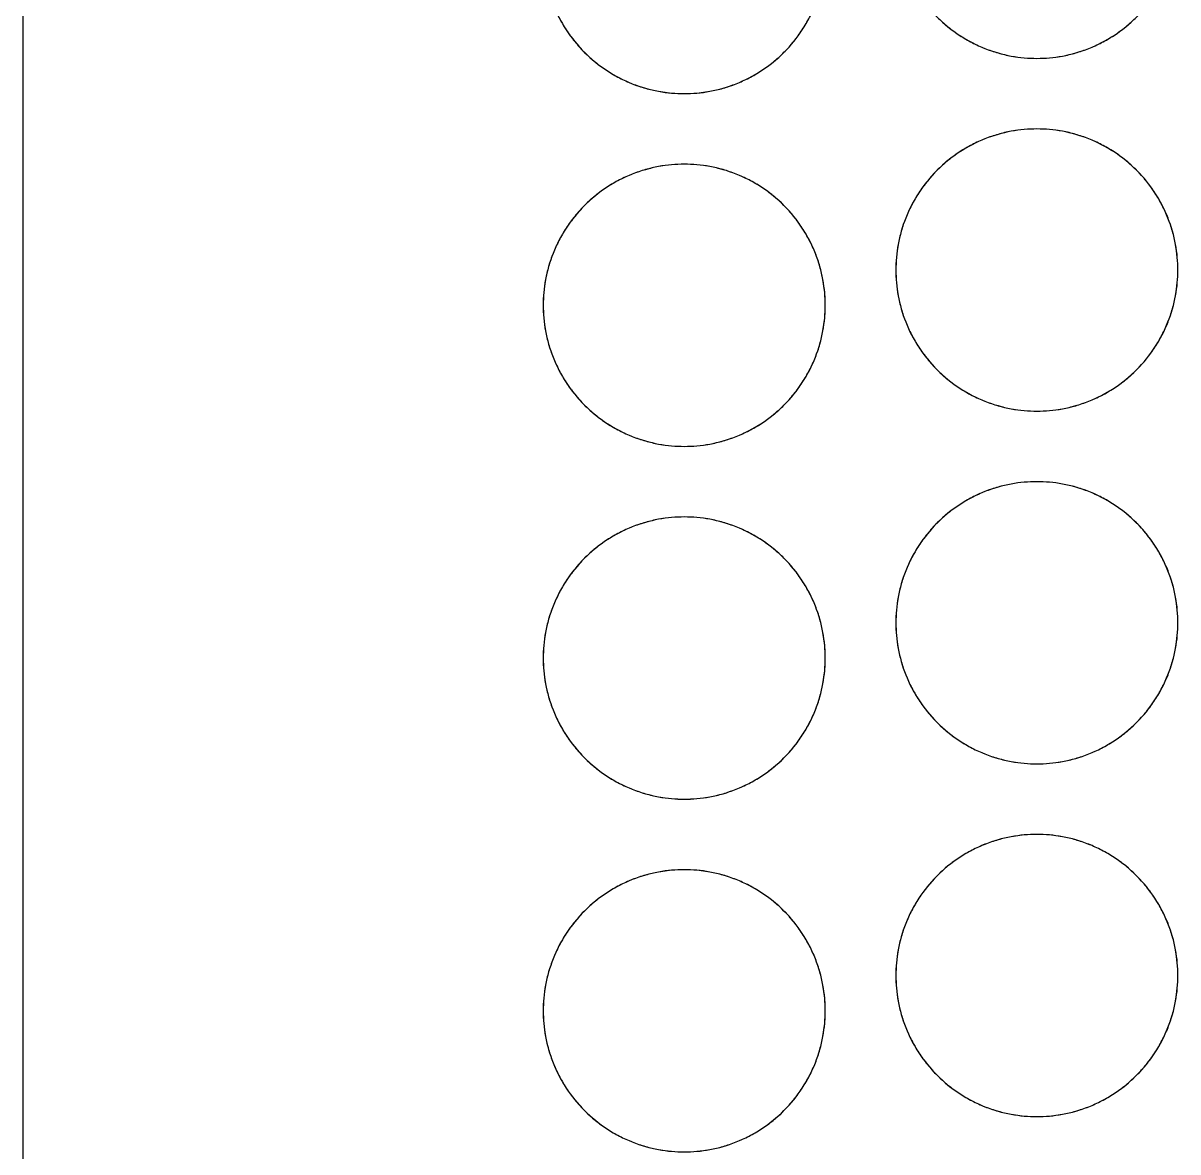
# Model space of a CAD drawing. Extents: x 85 to 185, y 98 to 200.
# Drawn here: x 85 to 111.2, y 148.8 to 174.4 of the extents above; entities that cross this region are included whole.
import ezdxf

# ---------------------------------------------------------------- set-up
doc = ezdxf.new("R2010")
doc.units = 0
doc.header["$MEASUREMENT"] = 0
doc.layers.get('0').update_dxf_attribs({"linetype": 'CONTINUOUS'})

msp = doc.modelspace()

# ---------------------------------------------------------------- linework, layer by layer
for points in [[(85, 100), (85, 200), (96.8, 200)], [(97.196, 174.459), (97.236, 174.388), (97.278, 174.318), (97.322, 174.249), (97.367, 174.181), (97.415, 174.114), (97.464, 174.048), (97.516, 173.983), (97.569, 173.92), (97.623, 173.857), (97.679, 173.797), (97.737, 173.737), (97.797, 173.679), (97.857, 173.623), (97.92, 173.569), (97.983, 173.516), (98.048, 173.464), (98.114, 173.415), (98.181, 173.367), (98.249, 173.322), (98.318, 173.278), (98.388, 173.236), (98.459, 173.196), (98.53, 173.157), (98.602, 173.121), (98.675, 173.087), (98.748, 173.055), (98.822, 173.025), (98.896, 172.996), (98.97, 172.97), (99.045, 172.946), (99.119, 172.924), (99.194, 172.903), (99.269, 172.885), (99.343, 172.868), (99.418, 172.853), (99.566, 172.83), (99.712, 172.813), (99.857, 172.803), (100, 172.8), (100.143, 172.803), (100.288, 172.813), (100.434, 172.83), (100.582, 172.853), (100.657, 172.868), (100.731, 172.885), (100.806, 172.903), (100.881, 172.924), (100.955, 172.946), (101.03, 172.97), (101.104, 172.996), (101.178, 173.025), (101.252, 173.055), (101.325, 173.087), (101.398, 173.121), (101.47, 173.157), (101.541, 173.196), (101.612, 173.236), (101.682, 173.278), (101.751, 173.322), (101.819, 173.367), (101.886, 173.415), (101.952, 173.464), (102.017, 173.516), (102.08, 173.569), (102.143, 173.623), (102.203, 173.679), (102.263, 173.737), (102.321, 173.797), (102.377, 173.857), (102.431, 173.92), (102.484, 173.983), (102.536, 174.048), (102.585, 174.114), (102.633, 174.181), (102.678, 174.249), (102.722, 174.318), (102.764, 174.388), (102.804, 174.459)], [(105.857, 174.423), (105.92, 174.369), (105.983, 174.316), (106.048, 174.264), (106.114, 174.215), (106.181, 174.167), (106.249, 174.122), (106.318, 174.078), (106.388, 174.036), (106.459, 173.996), (106.53, 173.957), (106.602, 173.921), (106.675, 173.887), (106.748, 173.855), (106.822, 173.825), (106.896, 173.796), (106.97, 173.77), (107.045, 173.746), (107.119, 173.724), (107.194, 173.703), (107.269, 173.685), (107.343, 173.668), (107.418, 173.653), (107.566, 173.63), (107.712, 173.613), (107.857, 173.603), (108, 173.6), (108.143, 173.603), (108.288, 173.613), (108.434, 173.63), (108.582, 173.653), (108.657, 173.668), (108.731, 173.685), (108.806, 173.703), (108.881, 173.724), (108.955, 173.746), (109.03, 173.77), (109.104, 173.796), (109.178, 173.825), (109.252, 173.855), (109.325, 173.887), (109.398, 173.921), (109.47, 173.957), (109.541, 173.996), (109.612, 174.036), (109.682, 174.078), (109.751, 174.122), (109.819, 174.167), (109.886, 174.215), (109.952, 174.264), (110.017, 174.316), (110.08, 174.369), (110.143, 174.423)]]:
    msp.add_lwpolyline(points)
for points in [[(111.2, 168.8), (111.197, 168.943), (111.187, 169.088), (111.17, 169.234), (111.147, 169.382), (111.132, 169.457), (111.115, 169.531), (111.097, 169.606), (111.076, 169.681), (111.054, 169.755), (111.03, 169.83), (111.004, 169.904), (110.975, 169.978), (110.945, 170.052), (110.913, 170.125), (110.879, 170.198), (110.843, 170.27), (110.804, 170.341), (110.764, 170.412), (110.722, 170.482), (110.678, 170.551), (110.633, 170.619), (110.585, 170.686), (110.536, 170.752), (110.484, 170.817), (110.431, 170.88), (110.377, 170.943), (110.321, 171.003), (110.263, 171.063), (110.203, 171.121), (110.143, 171.177), (110.08, 171.231), (110.017, 171.284), (109.952, 171.336), (109.886, 171.385), (109.819, 171.433), (109.751, 171.478), (109.682, 171.522), (109.612, 171.564), (109.541, 171.604), (109.47, 171.643), (109.398, 171.679), (109.325, 171.713), (109.252, 171.745), (109.178, 171.775), (109.104, 171.804), (109.03, 171.83), (108.955, 171.854), (108.881, 171.876), (108.806, 171.897), (108.731, 171.915), (108.657, 171.932), (108.582, 171.947), (108.434, 171.97), (108.288, 171.987), (108.143, 171.997), (108, 172), (107.857, 171.997), (107.712, 171.987), (107.566, 171.97), (107.418, 171.947), (107.343, 171.932), (107.269, 171.915), (107.194, 171.897), (107.119, 171.876), (107.045, 171.854), (106.97, 171.83), (106.896, 171.804), (106.822, 171.775), (106.748, 171.745), (106.675, 171.713), (106.602, 171.679), (106.53, 171.643), (106.459, 171.604), (106.388, 171.564), (106.318, 171.522), (106.249, 171.478), (106.181, 171.433), (106.114, 171.385), (106.048, 171.336), (105.983, 171.284), (105.92, 171.231), (105.857, 171.177), (105.797, 171.121), (105.737, 171.063), (105.679, 171.003), (105.623, 170.943), (105.569, 170.88), (105.516, 170.817), (105.464, 170.752), (105.415, 170.686), (105.367, 170.619), (105.322, 170.551), (105.278, 170.482), (105.236, 170.412), (105.196, 170.341), (105.157, 170.27), (105.121, 170.198), (105.087, 170.125), (105.055, 170.052), (105.025, 169.978), (104.996, 169.904), (104.97, 169.83), (104.946, 169.755), (104.924, 169.681), (104.903, 169.606), (104.885, 169.531), (104.868, 169.457), (104.853, 169.382), (104.83, 169.234), (104.813, 169.088), (104.803, 168.943), (104.8, 168.8), (104.803, 168.657), (104.813, 168.512), (104.83, 168.366), (104.853, 168.218), (104.868, 168.143), (104.885, 168.069), (104.903, 167.994), (104.924, 167.919), (104.946, 167.845), (104.97, 167.77), (104.996, 167.696), (105.025, 167.622), (105.055, 167.548), (105.087, 167.475), (105.121, 167.402), (105.157, 167.33), (105.196, 167.259), (105.236, 167.188), (105.278, 167.118), (105.322, 167.049), (105.367, 166.981), (105.415, 166.914), (105.464, 166.848), (105.516, 166.783), (105.569, 166.72), (105.623, 166.657), (105.679, 166.597), (105.737, 166.537), (105.797, 166.479), (105.857, 166.423), (105.92, 166.369), (105.983, 166.316), (106.048, 166.264), (106.114, 166.215), (106.181, 166.167), (106.249, 166.122), (106.318, 166.078), (106.388, 166.036), (106.459, 165.996), (106.53, 165.957), (106.602, 165.921), (106.675, 165.887), (106.748, 165.855), (106.822, 165.825), (106.896, 165.796), (106.97, 165.77), (107.045, 165.746), (107.119, 165.724), (107.194, 165.703), (107.269, 165.685), (107.343, 165.668), (107.418, 165.653), (107.566, 165.63), (107.712, 165.613), (107.857, 165.603), (108, 165.6), (108.143, 165.603), (108.288, 165.613), (108.434, 165.63), (108.582, 165.653), (108.657, 165.668), (108.731, 165.685), (108.806, 165.703), (108.881, 165.724), (108.955, 165.746), (109.03, 165.77), (109.104, 165.796), (109.178, 165.825), (109.252, 165.855), (109.325, 165.887), (109.398, 165.921), (109.47, 165.957), (109.541, 165.996), (109.612, 166.036), (109.682, 166.078), (109.751, 166.122), (109.819, 166.167), (109.886, 166.215), (109.952, 166.264), (110.017, 166.316), (110.08, 166.369), (110.143, 166.423), (110.203, 166.479), (110.263, 166.537), (110.321, 166.597), (110.377, 166.657), (110.431, 166.72), (110.484, 166.783), (110.536, 166.848), (110.585, 166.914), (110.633, 166.981), (110.678, 167.049), (110.722, 167.118), (110.764, 167.188), (110.804, 167.259), (110.843, 167.33), (110.879, 167.402), (110.913, 167.475), (110.945, 167.548), (110.975, 167.622), (111.004, 167.696), (111.03, 167.77), (111.054, 167.845), (111.076, 167.919), (111.097, 167.994), (111.115, 168.069), (111.132, 168.143), (111.147, 168.218), (111.17, 168.366), (111.187, 168.512), (111.197, 168.657), (111.2, 168.8)], [(103.2, 168), (103.197, 168.143), (103.187, 168.288), (103.17, 168.434), (103.147, 168.582), (103.132, 168.657), (103.115, 168.731), (103.097, 168.806), (103.076, 168.881), (103.054, 168.955), (103.03, 169.03), (103.004, 169.104), (102.975, 169.178), (102.945, 169.252), (102.913, 169.325), (102.879, 169.398), (102.843, 169.47), (102.804, 169.541), (102.764, 169.612), (102.722, 169.682), (102.678, 169.751), (102.633, 169.819), (102.585, 169.886), (102.536, 169.952), (102.484, 170.017), (102.431, 170.08), (102.377, 170.143), (102.321, 170.203), (102.263, 170.263), (102.203, 170.321), (102.143, 170.377), (102.08, 170.431), (102.017, 170.484), (101.952, 170.536), (101.886, 170.585), (101.819, 170.633), (101.751, 170.678), (101.682, 170.722), (101.612, 170.764), (101.541, 170.804), (101.47, 170.843), (101.398, 170.879), (101.325, 170.913), (101.252, 170.945), (101.178, 170.975), (101.104, 171.004), (101.03, 171.03), (100.955, 171.054), (100.881, 171.076), (100.806, 171.097), (100.731, 171.115), (100.657, 171.132), (100.582, 171.147), (100.434, 171.17), (100.288, 171.187), (100.143, 171.197), (100, 171.2), (99.857, 171.197), (99.712, 171.187), (99.566, 171.17), (99.418, 171.147), (99.343, 171.132), (99.269, 171.115), (99.194, 171.097), (99.119, 171.076), (99.045, 171.054), (98.97, 171.03), (98.896, 171.004), (98.822, 170.975), (98.748, 170.945), (98.675, 170.913), (98.602, 170.879), (98.53, 170.843), (98.459, 170.804), (98.388, 170.764), (98.318, 170.722), (98.249, 170.678), (98.181, 170.633), (98.114, 170.585), (98.048, 170.536), (97.983, 170.484), (97.92, 170.431), (97.857, 170.377), (97.797, 170.321), (97.737, 170.263), (97.679, 170.203), (97.623, 170.143), (97.569, 170.08), (97.516, 170.017), (97.464, 169.952), (97.415, 169.886), (97.367, 169.819), (97.322, 169.751), (97.278, 169.682), (97.236, 169.612), (97.196, 169.541), (97.157, 169.47), (97.121, 169.398), (97.087, 169.325), (97.055, 169.252), (97.025, 169.178), (96.996, 169.104), (96.97, 169.03), (96.946, 168.955), (96.924, 168.881), (96.903, 168.806), (96.885, 168.731), (96.868, 168.657), (96.853, 168.582), (96.83, 168.434), (96.813, 168.288), (96.803, 168.143), (96.8, 168), (96.803, 167.857), (96.813, 167.712), (96.83, 167.566), (96.853, 167.418), (96.868, 167.343), (96.885, 167.269), (96.903, 167.194), (96.924, 167.119), (96.946, 167.045), (96.97, 166.97), (96.996, 166.896), (97.025, 166.822), (97.055, 166.748), (97.087, 166.675), (97.121, 166.602), (97.157, 166.53), (97.196, 166.459), (97.236, 166.388), (97.278, 166.318), (97.322, 166.249), (97.367, 166.181), (97.415, 166.114), (97.464, 166.048), (97.516, 165.983), (97.569, 165.92), (97.623, 165.857), (97.679, 165.797), (97.737, 165.737), (97.797, 165.679), (97.857, 165.623), (97.92, 165.569), (97.983, 165.516), (98.048, 165.464), (98.114, 165.415), (98.181, 165.367), (98.249, 165.322), (98.318, 165.278), (98.388, 165.236), (98.459, 165.196), (98.53, 165.157), (98.602, 165.121), (98.675, 165.087), (98.748, 165.055), (98.822, 165.025), (98.896, 164.996), (98.97, 164.97), (99.045, 164.946), (99.119, 164.924), (99.194, 164.903), (99.269, 164.885), (99.343, 164.868), (99.418, 164.853), (99.566, 164.83), (99.712, 164.813), (99.857, 164.803), (100, 164.8), (100.143, 164.803), (100.288, 164.813), (100.434, 164.83), (100.582, 164.853), (100.657, 164.868), (100.731, 164.885), (100.806, 164.903), (100.881, 164.924), (100.955, 164.946), (101.03, 164.97), (101.104, 164.996), (101.178, 165.025), (101.252, 165.055), (101.325, 165.087), (101.398, 165.121), (101.47, 165.157), (101.541, 165.196), (101.612, 165.236), (101.682, 165.278), (101.751, 165.322), (101.819, 165.367), (101.886, 165.415), (101.952, 165.464), (102.017, 165.516), (102.08, 165.569), (102.143, 165.623), (102.203, 165.679), (102.263, 165.737), (102.321, 165.797), (102.377, 165.857), (102.431, 165.92), (102.484, 165.983), (102.536, 166.048), (102.585, 166.114), (102.633, 166.181), (102.678, 166.249), (102.722, 166.318), (102.764, 166.388), (102.804, 166.459), (102.843, 166.53), (102.879, 166.602), (102.913, 166.675), (102.945, 166.748), (102.975, 166.822), (103.004, 166.896), (103.03, 166.97), (103.054, 167.045), (103.076, 167.119), (103.097, 167.194), (103.115, 167.269), (103.132, 167.343), (103.147, 167.418), (103.17, 167.566), (103.187, 167.712), (103.197, 167.857), (103.2, 168)], [(111.2, 160.8), (111.197, 160.943), (111.187, 161.088), (111.17, 161.234), (111.147, 161.382), (111.132, 161.457), (111.115, 161.531), (111.097, 161.606), (111.076, 161.681), (111.054, 161.755), (111.03, 161.83), (111.004, 161.904), (110.975, 161.978), (110.945, 162.052), (110.913, 162.125), (110.879, 162.198), (110.843, 162.27), (110.804, 162.341), (110.764, 162.412), (110.722, 162.482), (110.678, 162.551), (110.633, 162.619), (110.585, 162.686), (110.536, 162.752), (110.484, 162.817), (110.431, 162.88), (110.377, 162.943), (110.321, 163.003), (110.263, 163.063), (110.203, 163.121), (110.143, 163.177), (110.08, 163.231), (110.017, 163.284), (109.952, 163.336), (109.886, 163.385), (109.819, 163.433), (109.751, 163.478), (109.682, 163.522), (109.612, 163.564), (109.541, 163.604), (109.47, 163.643), (109.398, 163.679), (109.325, 163.713), (109.252, 163.745), (109.178, 163.775), (109.104, 163.804), (109.03, 163.83), (108.955, 163.854), (108.881, 163.876), (108.806, 163.897), (108.731, 163.915), (108.657, 163.932), (108.582, 163.947), (108.434, 163.97), (108.288, 163.987), (108.143, 163.997), (108, 164), (107.857, 163.997), (107.712, 163.987), (107.566, 163.97), (107.418, 163.947), (107.343, 163.932), (107.269, 163.915), (107.194, 163.897), (107.119, 163.876), (107.045, 163.854), (106.97, 163.83), (106.896, 163.804), (106.822, 163.775), (106.748, 163.745), (106.675, 163.713), (106.602, 163.679), (106.53, 163.643), (106.459, 163.604), (106.388, 163.564), (106.318, 163.522), (106.249, 163.478), (106.181, 163.433), (106.114, 163.385), (106.048, 163.336), (105.983, 163.284), (105.92, 163.231), (105.857, 163.177), (105.797, 163.121), (105.737, 163.063), (105.679, 163.003), (105.623, 162.943), (105.569, 162.88), (105.516, 162.817), (105.464, 162.752), (105.415, 162.686), (105.367, 162.619), (105.322, 162.551), (105.278, 162.482), (105.236, 162.412), (105.196, 162.341), (105.157, 162.27), (105.121, 162.198), (105.087, 162.125), (105.055, 162.052), (105.025, 161.978), (104.996, 161.904), (104.97, 161.83), (104.946, 161.755), (104.924, 161.681), (104.903, 161.606), (104.885, 161.531), (104.868, 161.457), (104.853, 161.382), (104.83, 161.234), (104.813, 161.088), (104.803, 160.943), (104.8, 160.8), (104.803, 160.657), (104.813, 160.512), (104.83, 160.366), (104.853, 160.218), (104.868, 160.143), (104.885, 160.069), (104.903, 159.994), (104.924, 159.919), (104.946, 159.845), (104.97, 159.77), (104.996, 159.696), (105.025, 159.622), (105.055, 159.548), (105.087, 159.475), (105.121, 159.402), (105.157, 159.33), (105.196, 159.259), (105.236, 159.188), (105.278, 159.118), (105.322, 159.049), (105.367, 158.981), (105.415, 158.914), (105.464, 158.848), (105.516, 158.783), (105.569, 158.72), (105.623, 158.657), (105.679, 158.597), (105.737, 158.537), (105.797, 158.479), (105.857, 158.423), (105.92, 158.369), (105.983, 158.316), (106.048, 158.264), (106.114, 158.215), (106.181, 158.167), (106.249, 158.122), (106.318, 158.078), (106.388, 158.036), (106.459, 157.996), (106.53, 157.957), (106.602, 157.921), (106.675, 157.887), (106.748, 157.855), (106.822, 157.825), (106.896, 157.796), (106.97, 157.77), (107.045, 157.746), (107.119, 157.724), (107.194, 157.703), (107.269, 157.685), (107.343, 157.668), (107.418, 157.653), (107.566, 157.63), (107.712, 157.613), (107.857, 157.603), (108, 157.6), (108.143, 157.603), (108.288, 157.613), (108.434, 157.63), (108.582, 157.653), (108.657, 157.668), (108.731, 157.685), (108.806, 157.703), (108.881, 157.724), (108.955, 157.746), (109.03, 157.77), (109.104, 157.796), (109.178, 157.825), (109.252, 157.855), (109.325, 157.887), (109.398, 157.921), (109.47, 157.957), (109.541, 157.996), (109.612, 158.036), (109.682, 158.078), (109.751, 158.122), (109.819, 158.167), (109.886, 158.215), (109.952, 158.264), (110.017, 158.316), (110.08, 158.369), (110.143, 158.423), (110.203, 158.479), (110.263, 158.537), (110.321, 158.597), (110.377, 158.657), (110.431, 158.72), (110.484, 158.783), (110.536, 158.848), (110.585, 158.914), (110.633, 158.981), (110.678, 159.049), (110.722, 159.118), (110.764, 159.188), (110.804, 159.259), (110.843, 159.33), (110.879, 159.402), (110.913, 159.475), (110.945, 159.548), (110.975, 159.622), (111.004, 159.696), (111.03, 159.77), (111.054, 159.845), (111.076, 159.919), (111.097, 159.994), (111.115, 160.069), (111.132, 160.143), (111.147, 160.218), (111.17, 160.366), (111.187, 160.512), (111.197, 160.657), (111.2, 160.8)], [(103.2, 160), (103.197, 160.143), (103.187, 160.288), (103.17, 160.434), (103.147, 160.582), (103.132, 160.657), (103.115, 160.731), (103.097, 160.806), (103.076, 160.881), (103.054, 160.955), (103.03, 161.03), (103.004, 161.104), (102.975, 161.178), (102.945, 161.252), (102.913, 161.325), (102.879, 161.398), (102.843, 161.47), (102.804, 161.541), (102.764, 161.612), (102.722, 161.682), (102.678, 161.751), (102.633, 161.819), (102.585, 161.886), (102.536, 161.952), (102.484, 162.017), (102.431, 162.08), (102.377, 162.143), (102.321, 162.203), (102.263, 162.263), (102.203, 162.321), (102.143, 162.377), (102.08, 162.431), (102.017, 162.484), (101.952, 162.536), (101.886, 162.585), (101.819, 162.633), (101.751, 162.678), (101.682, 162.722), (101.612, 162.764), (101.541, 162.804), (101.47, 162.843), (101.398, 162.879), (101.325, 162.913), (101.252, 162.945), (101.178, 162.975), (101.104, 163.004), (101.03, 163.03), (100.955, 163.054), (100.881, 163.076), (100.806, 163.097), (100.731, 163.115), (100.657, 163.132), (100.582, 163.147), (100.434, 163.17), (100.288, 163.187), (100.143, 163.197), (100, 163.2), (99.857, 163.197), (99.712, 163.187), (99.566, 163.17), (99.418, 163.147), (99.343, 163.132), (99.269, 163.115), (99.194, 163.097), (99.119, 163.076), (99.045, 163.054), (98.97, 163.03), (98.896, 163.004), (98.822, 162.975), (98.748, 162.945), (98.675, 162.913), (98.602, 162.879), (98.53, 162.843), (98.459, 162.804), (98.388, 162.764), (98.318, 162.722), (98.249, 162.678), (98.181, 162.633), (98.114, 162.585), (98.048, 162.536), (97.983, 162.484), (97.92, 162.431), (97.857, 162.377), (97.797, 162.321), (97.737, 162.263), (97.679, 162.203), (97.623, 162.143), (97.569, 162.08), (97.516, 162.017), (97.464, 161.952), (97.415, 161.886), (97.367, 161.819), (97.322, 161.751), (97.278, 161.682), (97.236, 161.612), (97.196, 161.541), (97.157, 161.47), (97.121, 161.398), (97.087, 161.325), (97.055, 161.252), (97.025, 161.178), (96.996, 161.104), (96.97, 161.03), (96.946, 160.955), (96.924, 160.881), (96.903, 160.806), (96.885, 160.731), (96.868, 160.657), (96.853, 160.582), (96.83, 160.434), (96.813, 160.288), (96.803, 160.143), (96.8, 160), (96.803, 159.857), (96.813, 159.712), (96.83, 159.566), (96.853, 159.418), (96.868, 159.343), (96.885, 159.269), (96.903, 159.194), (96.924, 159.119), (96.946, 159.045), (96.97, 158.97), (96.996, 158.896), (97.025, 158.822), (97.055, 158.748), (97.087, 158.675), (97.121, 158.602), (97.157, 158.53), (97.196, 158.459), (97.236, 158.388), (97.278, 158.318), (97.322, 158.249), (97.367, 158.181), (97.415, 158.114), (97.464, 158.048), (97.516, 157.983), (97.569, 157.92), (97.623, 157.857), (97.679, 157.797), (97.737, 157.737), (97.797, 157.679), (97.857, 157.623), (97.92, 157.569), (97.983, 157.516), (98.048, 157.464), (98.114, 157.415), (98.181, 157.367), (98.249, 157.322), (98.318, 157.278), (98.388, 157.236), (98.459, 157.196), (98.53, 157.157), (98.602, 157.121), (98.675, 157.087), (98.748, 157.055), (98.822, 157.025), (98.896, 156.996), (98.97, 156.97), (99.045, 156.946), (99.119, 156.924), (99.194, 156.903), (99.269, 156.885), (99.343, 156.868), (99.418, 156.853), (99.566, 156.83), (99.712, 156.813), (99.857, 156.803), (100, 156.8), (100.143, 156.803), (100.288, 156.813), (100.434, 156.83), (100.582, 156.853), (100.657, 156.868), (100.731, 156.885), (100.806, 156.903), (100.881, 156.924), (100.955, 156.946), (101.03, 156.97), (101.104, 156.996), (101.178, 157.025), (101.252, 157.055), (101.325, 157.087), (101.398, 157.121), (101.47, 157.157), (101.541, 157.196), (101.612, 157.236), (101.682, 157.278), (101.751, 157.322), (101.819, 157.367), (101.886, 157.415), (101.952, 157.464), (102.017, 157.516), (102.08, 157.569), (102.143, 157.623), (102.203, 157.679), (102.263, 157.737), (102.321, 157.797), (102.377, 157.857), (102.431, 157.92), (102.484, 157.983), (102.536, 158.048), (102.585, 158.114), (102.633, 158.181), (102.678, 158.249), (102.722, 158.318), (102.764, 158.388), (102.804, 158.459), (102.843, 158.53), (102.879, 158.602), (102.913, 158.675), (102.945, 158.748), (102.975, 158.822), (103.004, 158.896), (103.03, 158.97), (103.054, 159.045), (103.076, 159.119), (103.097, 159.194), (103.115, 159.269), (103.132, 159.343), (103.147, 159.418), (103.17, 159.566), (103.187, 159.712), (103.197, 159.857), (103.2, 160)], [(111.2, 152.8), (111.197, 152.943), (111.187, 153.088), (111.17, 153.234), (111.147, 153.382), (111.132, 153.457), (111.115, 153.531), (111.097, 153.606), (111.076, 153.681), (111.054, 153.755), (111.03, 153.83), (111.004, 153.904), (110.975, 153.978), (110.945, 154.052), (110.913, 154.125), (110.879, 154.198), (110.843, 154.27), (110.804, 154.341), (110.764, 154.412), (110.722, 154.482), (110.678, 154.551), (110.633, 154.619), (110.585, 154.686), (110.536, 154.752), (110.484, 154.817), (110.431, 154.88), (110.377, 154.943), (110.321, 155.003), (110.263, 155.063), (110.203, 155.121), (110.143, 155.177), (110.08, 155.231), (110.017, 155.284), (109.952, 155.336), (109.886, 155.385), (109.819, 155.433), (109.751, 155.478), (109.682, 155.522), (109.612, 155.564), (109.541, 155.604), (109.47, 155.643), (109.398, 155.679), (109.325, 155.713), (109.252, 155.745), (109.178, 155.775), (109.104, 155.804), (109.03, 155.83), (108.955, 155.854), (108.881, 155.876), (108.806, 155.897), (108.731, 155.915), (108.657, 155.932), (108.582, 155.947), (108.434, 155.97), (108.288, 155.987), (108.143, 155.997), (108, 156), (107.857, 155.997), (107.712, 155.987), (107.566, 155.97), (107.418, 155.947), (107.343, 155.932), (107.269, 155.915), (107.194, 155.897), (107.119, 155.876), (107.045, 155.854), (106.97, 155.83), (106.896, 155.804), (106.822, 155.775), (106.748, 155.745), (106.675, 155.713), (106.602, 155.679), (106.53, 155.643), (106.459, 155.604), (106.388, 155.564), (106.318, 155.522), (106.249, 155.478), (106.181, 155.433), (106.114, 155.385), (106.048, 155.336), (105.983, 155.284), (105.92, 155.231), (105.857, 155.177), (105.797, 155.121), (105.737, 155.063), (105.679, 155.003), (105.623, 154.943), (105.569, 154.88), (105.516, 154.817), (105.464, 154.752), (105.415, 154.686), (105.367, 154.619), (105.322, 154.551), (105.278, 154.482), (105.236, 154.412), (105.196, 154.341), (105.157, 154.27), (105.121, 154.198), (105.087, 154.125), (105.055, 154.052), (105.025, 153.978), (104.996, 153.904), (104.97, 153.83), (104.946, 153.755), (104.924, 153.681), (104.903, 153.606), (104.885, 153.531), (104.868, 153.457), (104.853, 153.382), (104.83, 153.234), (104.813, 153.088), (104.803, 152.943), (104.8, 152.8), (104.803, 152.657), (104.813, 152.512), (104.83, 152.366), (104.853, 152.218), (104.868, 152.143), (104.885, 152.069), (104.903, 151.994), (104.924, 151.919), (104.946, 151.845), (104.97, 151.77), (104.996, 151.696), (105.025, 151.622), (105.055, 151.548), (105.087, 151.475), (105.121, 151.402), (105.157, 151.33), (105.196, 151.259), (105.236, 151.188), (105.278, 151.118), (105.322, 151.049), (105.367, 150.981), (105.415, 150.914), (105.464, 150.848), (105.516, 150.783), (105.569, 150.72), (105.623, 150.657), (105.679, 150.597), (105.737, 150.537), (105.797, 150.479), (105.857, 150.423), (105.92, 150.369), (105.983, 150.316), (106.048, 150.264), (106.114, 150.215), (106.181, 150.167), (106.249, 150.122), (106.318, 150.078), (106.388, 150.036), (106.459, 149.996), (106.53, 149.957), (106.602, 149.921), (106.675, 149.887), (106.748, 149.855), (106.822, 149.825), (106.896, 149.796), (106.97, 149.77), (107.045, 149.746), (107.119, 149.724), (107.194, 149.703), (107.269, 149.685), (107.343, 149.668), (107.418, 149.653), (107.566, 149.63), (107.712, 149.613), (107.857, 149.603), (108, 149.6), (108.143, 149.603), (108.288, 149.613), (108.434, 149.63), (108.582, 149.653), (108.657, 149.668), (108.731, 149.685), (108.806, 149.703), (108.881, 149.724), (108.955, 149.746), (109.03, 149.77), (109.104, 149.796), (109.178, 149.825), (109.252, 149.855), (109.325, 149.887), (109.398, 149.921), (109.47, 149.957), (109.541, 149.996), (109.612, 150.036), (109.682, 150.078), (109.751, 150.122), (109.819, 150.167), (109.886, 150.215), (109.952, 150.264), (110.017, 150.316), (110.08, 150.369), (110.143, 150.423), (110.203, 150.479), (110.263, 150.537), (110.321, 150.597), (110.377, 150.657), (110.431, 150.72), (110.484, 150.783), (110.536, 150.848), (110.585, 150.914), (110.633, 150.981), (110.678, 151.049), (110.722, 151.118), (110.764, 151.188), (110.804, 151.259), (110.843, 151.33), (110.879, 151.402), (110.913, 151.475), (110.945, 151.548), (110.975, 151.622), (111.004, 151.696), (111.03, 151.77), (111.054, 151.845), (111.076, 151.919), (111.097, 151.994), (111.115, 152.069), (111.132, 152.143), (111.147, 152.218), (111.17, 152.366), (111.187, 152.512), (111.197, 152.657), (111.2, 152.8)], [(103.2, 152), (103.197, 152.143), (103.187, 152.288), (103.17, 152.434), (103.147, 152.582), (103.132, 152.657), (103.115, 152.731), (103.097, 152.806), (103.076, 152.881), (103.054, 152.955), (103.03, 153.03), (103.004, 153.104), (102.975, 153.178), (102.945, 153.252), (102.913, 153.325), (102.879, 153.398), (102.843, 153.47), (102.804, 153.541), (102.764, 153.612), (102.722, 153.682), (102.678, 153.751), (102.633, 153.819), (102.585, 153.886), (102.536, 153.952), (102.484, 154.017), (102.431, 154.08), (102.377, 154.143), (102.321, 154.203), (102.263, 154.263), (102.203, 154.321), (102.143, 154.377), (102.08, 154.431), (102.017, 154.484), (101.952, 154.536), (101.886, 154.585), (101.819, 154.633), (101.751, 154.678), (101.682, 154.722), (101.612, 154.764), (101.541, 154.804), (101.47, 154.843), (101.398, 154.879), (101.325, 154.913), (101.252, 154.945), (101.178, 154.975), (101.104, 155.004), (101.03, 155.03), (100.955, 155.054), (100.881, 155.076), (100.806, 155.097), (100.731, 155.115), (100.657, 155.132), (100.582, 155.147), (100.434, 155.17), (100.288, 155.187), (100.143, 155.197), (100, 155.2), (99.857, 155.197), (99.712, 155.187), (99.566, 155.17), (99.418, 155.147), (99.343, 155.132), (99.269, 155.115), (99.194, 155.097), (99.119, 155.076), (99.045, 155.054), (98.97, 155.03), (98.896, 155.004), (98.822, 154.975), (98.748, 154.945), (98.675, 154.913), (98.602, 154.879), (98.53, 154.843), (98.459, 154.804), (98.388, 154.764), (98.318, 154.722), (98.249, 154.678), (98.181, 154.633), (98.114, 154.585), (98.048, 154.536), (97.983, 154.484), (97.92, 154.431), (97.857, 154.377), (97.797, 154.321), (97.737, 154.263), (97.679, 154.203), (97.623, 154.143), (97.569, 154.08), (97.516, 154.017), (97.464, 153.952), (97.415, 153.886), (97.367, 153.819), (97.322, 153.751), (97.278, 153.682), (97.236, 153.612), (97.196, 153.541), (97.157, 153.47), (97.121, 153.398), (97.087, 153.325), (97.055, 153.252), (97.025, 153.178), (96.996, 153.104), (96.97, 153.03), (96.946, 152.955), (96.924, 152.881), (96.903, 152.806), (96.885, 152.731), (96.868, 152.657), (96.853, 152.582), (96.83, 152.434), (96.813, 152.288), (96.803, 152.143), (96.8, 152), (96.803, 151.857), (96.813, 151.712), (96.83, 151.566), (96.853, 151.418), (96.868, 151.343), (96.885, 151.269), (96.903, 151.194), (96.924, 151.119), (96.946, 151.045), (96.97, 150.97), (96.996, 150.896), (97.025, 150.822), (97.055, 150.748), (97.087, 150.675), (97.121, 150.602), (97.157, 150.53), (97.196, 150.459), (97.236, 150.388), (97.278, 150.318), (97.322, 150.249), (97.367, 150.181), (97.415, 150.114), (97.464, 150.048), (97.516, 149.983), (97.569, 149.92), (97.623, 149.857), (97.679, 149.797), (97.737, 149.737), (97.797, 149.679), (97.857, 149.623), (97.92, 149.569), (97.983, 149.516), (98.048, 149.464), (98.114, 149.415), (98.181, 149.367), (98.249, 149.322), (98.318, 149.278), (98.388, 149.236), (98.459, 149.196), (98.53, 149.157), (98.602, 149.121), (98.675, 149.087), (98.748, 149.055), (98.822, 149.025), (98.896, 148.996), (98.97, 148.97), (99.045, 148.946), (99.119, 148.924), (99.194, 148.903), (99.269, 148.885), (99.343, 148.868), (99.418, 148.853), (99.566, 148.83), (99.712, 148.813), (99.857, 148.803), (100, 148.8), (100.143, 148.803), (100.288, 148.813), (100.434, 148.83), (100.582, 148.853), (100.657, 148.868), (100.731, 148.885), (100.806, 148.903), (100.881, 148.924), (100.955, 148.946), (101.03, 148.97), (101.104, 148.996), (101.178, 149.025), (101.252, 149.055), (101.325, 149.087), (101.398, 149.121), (101.47, 149.157), (101.541, 149.196), (101.612, 149.236), (101.682, 149.278), (101.751, 149.322), (101.819, 149.367), (101.886, 149.415), (101.952, 149.464), (102.017, 149.516), (102.08, 149.569), (102.143, 149.623), (102.203, 149.679), (102.263, 149.737), (102.321, 149.797), (102.377, 149.857), (102.431, 149.92), (102.484, 149.983), (102.536, 150.048), (102.585, 150.114), (102.633, 150.181), (102.678, 150.249), (102.722, 150.318), (102.764, 150.388), (102.804, 150.459), (102.843, 150.53), (102.879, 150.602), (102.913, 150.675), (102.945, 150.748), (102.975, 150.822), (103.004, 150.896), (103.03, 150.97), (103.054, 151.045), (103.076, 151.119), (103.097, 151.194), (103.115, 151.269), (103.132, 151.343), (103.147, 151.418), (103.17, 151.566), (103.187, 151.712), (103.197, 151.857), (103.2, 152)]]:
    msp.add_lwpolyline(points, close=True)
for points in [[(104.8, 176.8), (104.8, 173.6), (108, 173.6)], [(108, 173.6), (111.2, 173.6), (111.2, 176.8)], [(96.8, 176), (96.8, 172.8), (100, 172.8)], [(100, 172.8), (103.2, 172.8), (103.2, 176)], [(108, 172), (104.8, 172), (104.8, 168.8)], [(111.2, 168.8), (111.2, 172), (108, 172)], [(100, 171.2), (96.8, 171.2), (96.8, 168)], [(103.2, 168), (103.2, 171.2), (100, 171.2)], [(104.8, 168.8), (104.8, 165.6), (108, 165.6)], [(108, 165.6), (111.2, 165.6), (111.2, 168.8)], [(96.8, 168), (96.8, 164.8), (100, 164.8)], [(100, 164.8), (103.2, 164.8), (103.2, 168)], [(108, 164), (104.8, 164), (104.8, 160.8)], [(111.2, 160.8), (111.2, 164), (108, 164)], [(100, 163.2), (96.8, 163.2), (96.8, 160)], [(103.2, 160), (103.2, 163.2), (100, 163.2)], [(104.8, 160.8), (104.8, 157.6), (108, 157.6)], [(108, 157.6), (111.2, 157.6), (111.2, 160.8)], [(96.8, 160), (96.8, 156.8), (100, 156.8)], [(100, 156.8), (103.2, 156.8), (103.2, 160)], [(108, 156), (104.8, 156), (104.8, 152.8)], [(111.2, 152.8), (111.2, 156), (108, 156)], [(100, 155.2), (96.8, 155.2), (96.8, 152)], [(103.2, 152), (103.2, 155.2), (100, 155.2)], [(104.8, 152.8), (104.8, 149.6), (108, 149.6)], [(108, 149.6), (111.2, 149.6), (111.2, 152.8)], [(96.8, 152), (96.8, 148.8), (100, 148.8)], [(100, 148.8), (103.2, 148.8), (103.2, 152)]]:
    msp.add_rational_spline(points, [1, 0.707106781187, 1], degree=2)

doc.saveas('drawing.dxf')
